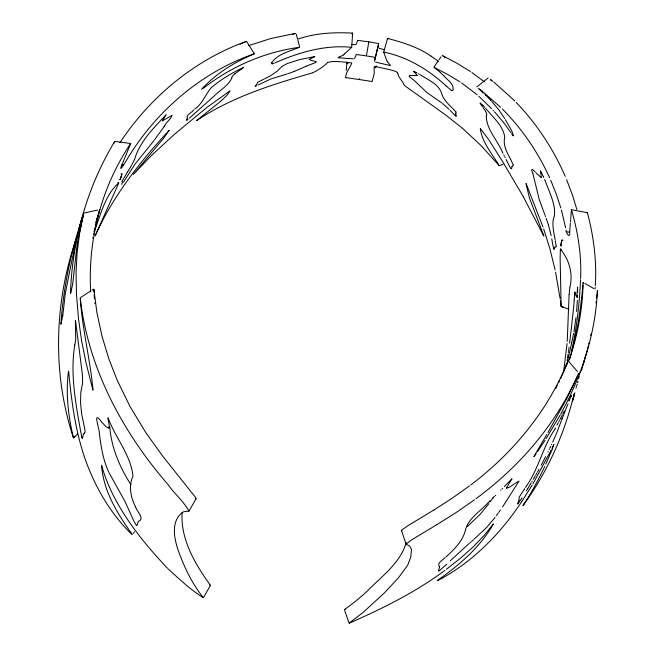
<?xml version="1.0" encoding="UTF-8"?>
<svg xmlns="http://www.w3.org/2000/svg" width="656" height="656" viewBox="0 0 656 656"><rect width="100%" height="100%" fill="white"/><g stroke="black" fill="none" stroke-linecap="round" stroke-linejoin="round"><path stroke-width="0.98" d="M455.69 113.898L455.936 113.127M577.674 289.952L577.575 287.082L577.378 289.763M577.665 290.747L577.641 292.576M513.533 135.915L511.688 130.716L505.399 119.712M569.695 232.216C570.187 239.227 566.341 233.528 565.989 230.149M569.695 231.904L570.351 223.04M210.445 585.349C195.447 564.668 180.031 538.83 182.179 512.213M60.901 323.982C63.296 289.452 70.061 255.34 80.868 222.474M582.512 289.698L583.127 282.506M577.551 295.848L577.567 295.43M583.045 285.327C582.282 311.075 577.362 336.659 568.76 360.923M577.526 296.668L577.534 296.258M580.601 278.505C581.651 255.258 577.985 231.962 571.417 209.699L587.399 212.692C593.713 236.439 596.87 261.17 595.295 285.745M556.14 246.295L555.911 246.951L554.82 247.181M577.493 297.545L577.51 297.111M349.115 623.102L362.776 612.704L384.154 593.155L398.397 577.862L407.704 565.169L410.763 557.001L411.46 549.343L409.664 546.022L406.056 544.267L401.456 530.261L407.483 525.973L433.772 510.073M406.031 544.218L411.246 540.109L436.338 524.98M580.552 279.809C579.42 304.318 576.739 328.845 571.13 352.764M583.061 283.359L583.127 282.547M574.279 298.447L574.804 292.059M574.254 298.964L574.205 299.989M577.37 300.218L576.591 311.452M229.92 91.11L227.017 95.3L221.31 100.729M574.189 300.243L573.598 307.598M561.372 249.288L560.372 249.1L560.134 258.3L561.093 303.769M597.304 292.642L597.411 290.756L597.329 291.649M595.197 287.385L595.09 289.066M597.214 294.085C594.828 336.38 580.855 377.315 560.593 414.28M344.621 53.825L351.69 47.322L352.641 33.12C334.15 32.144 315.208 32.989 297.603 39.253M75.399 320.669L75.686 339.701L74.825 344.933M597.378 291.346L597.403 290.961M571.417 209.699L570.745 218.546M577.321 290.6L576.649 296.824M231.781 77.892L232.372 76.112L234.774 73.825M587.325 213.708L587.399 212.692M567.243 341.341L569.096 294.511M569.867 287.32C573.278 273.7 569.301 259.776 560.363 249.1M569.826 287.779L569.129 294.331M346.261 70.405L346.86 63.312L348.008 63.673M567.063 343.572L563.545 372.354M570.663 219.522L570.474 221.712M533.951 456.535L546.792 434.526M597.272 292.215L596.632 298.062M162.344 120.638L165.345 116.022M573.524 308.345L571.425 327.746M582.503 289.772L582.421 290.551M187.272 118.039C185.558 115.3 192.142 112.324 193.791 109.937M439.545 567.046L438.487 570.933M62.853 314.97L65.28 293.757L69.413 272.617M511.623 168.887L511.877 166.763M582.364 291.133L580.839 304.778M575.96 317.775L573.967 331.788M62.828 315.175L62.771 315.643M561.659 245.91L560.65 245.721L561.577 241.252M571.384 328.066L569.572 343.121M580.74 305.581L578.157 323.105L575.099 338.307M62.746 315.872L61.853 319.398M569.006 347.573L569.064 347.147M595.992 302.957L596.197 301.44M122.385 182.384L121.77 184.451M568.9 348.418L568.785 349.271M231.757 78.097C228.665 85.477 219.448 90.43 213.774 96.44L189.379 118.129M568.662 350.132L568.539 351.001M568.416 351.862L568.301 352.666M465.391 530.237C468.269 518.142 480.618 511.303 488.269 502.504M465.334 530.606C462.423 541.339 454.091 549.753 445.932 556.911M568.022 354.511L567.907 355.249M567.801 355.962L567.686 356.675M567.571 357.389L567.456 358.086M61.188 323.088L61.82 319.562M567.169 359.759L567.055 360.423M345.671 77.58L359.398 79.565L359.554 78.687M356.528 54.579L366.376 55.85L368.844 41.836L378.168 43.452M61.082 323.711L60.983 324.203M271.6 63.411L271.773 62.746M573.672 333.437L571.852 342.014M553.885 444.53L552.229 449.204M566.513 363.424L565.956 366.343M92.791 238.341L92.98 237.374M93.537 234.586L93.726 233.684M590.72 335.388L591.023 333.904M94.128 231.806L94.415 230.469M519.019 499.946L519.208 497.125L524.103 489.515M566.743 364.916L571.753 342.44M309.501 59.352L310.608 60.204L316.02 61.648M69.438 272.494L75.727 241.974L81.385 220.309M94.743 229.01L95.03 227.73M187.247 118.178L186.32 120.294M406.228 542.594C400.422 562.955 381.669 576.304 367.508 590.835C360.415 597.509 352.018 604.315 344.384 609.572M554.295 248.706L554.746 247.279M554.328 248.558L554.131 249.346M560.65 245.721L561.971 240.039L562.979 240.219M378.028 45.846L377.881 47.593M574.869 339.3L571.614 352.075M374.568 61.443L378.66 43.591M377.913 46.74L374.765 59.614M588.817 343.883L589.055 342.883M573.68 395.732L574.156 393.723M95.604 225.295L95.858 224.245M517.543 504.046L518.962 500.192M580.183 372.296L580.38 371.485M562.208 418.274L562.126 418.618M570.638 354.789L570.753 354.322M562.102 418.733L568.014 403.858M579.56 374.871L579.674 374.428M573.516 396.396C563.84 435.535 546.817 473.001 522.971 505.555C530.368 494.772 538.658 479.257 544.751 466.4M579.223 376.249L578.871 377.692M584.906 357.815L585.119 356.921M588.12 346.762L588.35 345.827M96.096 223.27L99.704 209.658M562.077 418.84L556.354 433.854M578.625 378.692L578.748 378.192M584.701 358.619L583.414 363.613M587.891 347.68L587.563 348.976M576.624 385.72L576.321 386.909M122 174.037L121.024 173.815M577.961 381.349L577.813 381.907M577.747 382.186L577.6 382.76M569.744 358.356L569.498 359.332L569.695 358.701M576.083 387.852L575.96 388.319M577.034 384.949L577.198 384.309M587.046 350.976L584.398 360.562M79.22 227.698L79.417 227.009M574.631 393.354L574.5 393.838M574.418 394.141L574.287 394.609M574.205 394.928L574.082 395.371M574 395.666L573.836 396.257M573.762 396.536L573.647 396.954M70.454 293.371C72.258 240.219 87.084 186.911 114.759 141.368L130.7 143.508C101.45 186.886 87.65 239.727 90.7 291.854M573.565 397.233L573.426 397.741M99.548 210.199L99.696 209.682M387.163 61.533L383.686 52.103L387.548 38.392C402.645 42.427 418.011 47.093 430.992 56.088M573.352 397.995L573.18 398.61M573.147 398.725L572.967 399.373M572.934 399.479L572.499 400.988L573.721 396.798M574.886 392.821L574.681 393.526M83.296 434.452L82.558 438.429M570.974 354.314L570.441 356.167M121.68 175.185L121.204 176.751M453.083 89.667C453.903 83.533 447.302 79.966 443.874 75.858M79.999 225.082L79.36 227.255M79.458 226.919L81.524 219.85M96.653 219.99L97.096 218.464M574.541 394.01L574.254 395.002M573.762 396.675L574.32 394.781M581.478 370.509L581.667 369.877M584.029 361.841L581.511 370.419M346.868 63.279L347.237 62.033M345.663 77.465C345.532 72.267 350.853 66.625 351.796 62.894C344.277 62.312 334.445 60.262 327.729 62.484M357.741 40.426L356.06 44.436M356.2 54.571L354.576 58.581M376.298 65.895L375.749 67.716L374.978 67.732M569.875 358.094L570.162 357.118M70.987 292.068L72.66 284.122L77.244 243.54L83.714 213.257L79.688 232.618L77.113 252.494L76.047 272.437L76.481 294.429L78.49 318.75L81.623 340.882L86.1 363.03L92.873 390.025M453.009 89.929L452.829 90.462M70.963 292.158L70.545 293.388M97.318 217.694L99.655 210.035M81.483 220.014L82.221 217.546M81.672 219.366L81.303 220.596M271.822 62.582C277.898 53.808 289.985 51.283 299.439 47.273M81.943 218.456L82.205 217.603M96.088 222.122L96.522 220.728M96.219 221.671L96.366 221.211M80.04 224.934L80.844 222.507M96.744 220.006L96.899 219.522M96.776 219.776L97.359 218.063M561.675 240.941L561.971 240.039M96.883 219.448L97.318 218.095M97.4 217.948L98.285 215.201M97.408 217.817L98.375 214.889M75.768 240.129C54.104 303.523 52.382 374.355 73.488 438.003C68.314 416.486 65.51 393.379 68.486 371.247M122.024 173.955L120.179 179.564L119.179 179.432M96.703 221.252L97.047 220.129L96.137 222.409M121.171 176.841L120.179 179.564M93.045 389.885C90.118 359.324 82.205 328.295 80.245 297.996C88.002 367.778 122.418 432.009 167.977 484.497C174.34 493.673 183.532 501.225 188.969 511.024C187.534 511.582 184.254 510.983 182.376 512.516C170.043 521.823 174.537 540.544 179.113 552.942C185.099 568.785 192.602 584.439 203.36 597.624C191.478 590.654 178.809 578.617 168.075 568.826M76.096 239.12L77.014 236.381M95.44 225.024L95.76 224.065M96.596 221.572L96.137 222.933M77.293 235.561L77.834 233.962M78.08 233.265L78.318 232.577M576.575 297.061L575.673 294.839M79.474 229.264L79.753 228.477M94.07 232.15L94.554 230.838M94.792 230.19C101.098 213.61 105.026 195.152 118.851 182.778L117.85 182.647M571.442 395.552L571.491 395.338M417.109 75.456L409.434 75.596M552.106 449.516L545.8 464.177M567.907 361.202L567.793 361.456M567.711 361.71L567.547 362.128M567.35 362.571C547.432 411.386 512.631 453.394 470.696 484.997M83.369 434.231L84.296 433.198M566.874 363.826L566.538 364.67M570.884 396.97L571.31 395.716L570.039 398.553M95.079 235.98L118.654 183.254M566.169 365.572L564.324 370.017M123.32 161.491L130.708 143.508M113.955 143.303L114.759 141.368M123.205 161.778L122.557 163.303M578.518 373.485L578.428 373.649M578.338 373.912L578.157 374.338M74.792 344.999C69.774 374.847 76.293 407.122 81.713 437.003M578.026 374.65C556.067 424.243 519.568 466.687 476.002 498.667M563.857 371.107L563.356 372.272M577.034 376.954L575.074 381.39M563.176 372.682L561.618 376.2M556.001 434.666L552.655 442.103M122.221 164.082C117.006 176.12 127.28 159.359 128.051 157.678C136.44 143.959 146.132 131.036 156.948 119.13C183.442 90.028 216.808 66.789 254.102 53.89M122.131 181.105L122.032 181.892M569.826 399.028L569.523 399.693M569.4 399.963L569.203 400.406M560.732 378.151L561.175 377.175M569.113 400.595L568.859 401.16M574.172 383.366L566.661 398.709M134.677 159.146C139.802 141.516 153.643 128.084 165.886 114.948M201.531 89.273C215.873 73.603 234.504 62.115 254.036 53.964M551.606 444.35L551.393 444.801M95.366 235.463C112.717 196.275 141.352 160.056 169.133 130.396M558.855 382.177L559.33 381.169M134.496 159.547L132.578 163.369M550.646 446.392L549.769 448.22M486.293 116.145C486.391 129.634 498.175 141.048 502.939 153.365M557.329 385.367L556.936 386.179M549.105 449.606L549.326 449.147M551.999 448.179L553.82 444.497M556.608 386.86L556.272 387.548M564.185 411.066L562.889 413.706M547.973 451.927L548.203 451.459M550.991 450.262L550.466 451.328M122.229 180.892L127.666 171.815M555.739 388.631L556.001 388.09M549.908 452.46L533.041 483.636M562.372 414.748L559.945 419.52M545.636 456.609L541.495 464.62M566.513 398.987L566.3 399.397M566.087 399.816L547.924 432.599M559.404 420.57L558.863 421.603M256.873 84.116L257.669 82.328M511.942 479.011L510.721 480.856M558.33 422.636L557.018 425.104M541.43 464.743L541.167 465.235M132.446 163.606L132.077 164.295M138.277 521.577L137.071 525.399M555.501 427.933L555.263 428.376M555.017 428.827L554.787 429.254M554.558 429.672C542.397 447.794 538.396 469.827 525.448 487.498M538.978 469.286L537.6 471.787M560.06 415.264L546.03 438.7M131.643 165.082L128.683 170.166M511.926 166.64L513.295 165.066M537.059 472.755L535.739 475.1M188.912 511.229L196.037 498.822L195.759 497.715L162.458 455.813L145.96 432.812L130.068 406.605L117.047 379.931L108.789 358.66L102.115 336.635L96.899 312.584L93.857 289.124L93.997 292.182M203.877 596.878L209.92 586.3M535.198 476.043L533.32 479.29M486.383 115.973L486.826 114.169L485.612 111.34M165.747 115.481L166.14 114.734M455.969 113.062L455.945 111.963M532.18 481.225L531.893 481.717M531.262 482.767L527.736 488.654M508.654 497.445L519.003 481.102L514.919 483.529M532.254 484.964L522.291 500.749M508.392 497.888L502.586 506.858M527.055 489.778L527.514 489.015M128.568 170.355L127.731 171.716M123.418 182.278L134.931 164.254L153.889 140.687M490.926 528.08L492.541 525.448M526.678 490.401L526.35 490.942M490.803 528.277C477.945 548.941 458.995 565.103 439.348 579.092M493.025 524.669L493.402 523.939L484.038 535.55L472.714 547.383L460.668 558.051L446.424 569.252M133.529 533.303L134.505 531.754M309.55 59.237L313.675 57.195M522.061 497.822L518.06 503.775M545.079 440.176L537.649 451.443M119.909 142.77C150.101 97.006 194.447 60.024 246.246 41.418M522.012 501.168L521.741 501.586M521.602 501.799C504.521 527.588 483.201 550.876 457.699 568.531C451.394 572.803 444.924 576.862 438.126 580.322C435.863 581.454 438.29 579.732 439.167 579.215M524.685 488.646L524.3 489.228M164.5 126.026C165.861 122.549 171.913 118.055 171.995 115.44M164.344 126.255L164.025 126.723M493.509 497.059L490.18 501.84M536.067 453.78L534.05 456.568M169.084 130.47L163.975 137.785M163.852 126.969L154.537 139.818M523.611 504.505L523.898 504.087M256.742 84.321L255.069 86.157M437.946 61.303L434.108 66.846M438.979 59.819L441.037 56.842M510.417 481.291L506.457 488.015M500.43 509.983L498.757 512.361M498.191 513.156L496.453 515.55M488.892 503.644L480.356 514.058L467.441 526.465M541.38 177.514L540.798 172.963M495.116 517.363L486.621 527.457L474.149 539.175M163.729 138.096L133.332 174.447L151.766 155.218L174.414 134.332L206.952 107.379L229.821 90.995M480.331 128.494C481.783 141.647 491.672 153.242 498.503 164.517M138.424 521.364C145.345 518.806 136.596 511.278 135.694 507.129M327.59 62.632C323.269 66.838 317.898 70.446 312.461 72.865M108.994 428.015L109.249 425.572L107.896 418.036M195.972 498.904L195.168 498.921M504.3 486.572L511.852 478.855M502.578 488.335L502.168 488.753M501.159 489.786L500.741 490.212M344.482 53.964L343.449 54.899M450.303 560.757L469.319 543.348M74.891 436.625L73.874 437.634L77.679 433.887M495.313 495.649L495.764 495.206M493.968 496.977L494.411 496.535M492.631 498.281L493.074 497.847M446.867 564.135L438.938 571.048M489.991 500.848L488.687 502.094M243.442 67.683L242.417 68.462M194.775 109.052C202.581 103.796 205.426 94.333 211.396 87.551C220.924 79.474 231.798 73.021 243.048 67.642M188.083 119.326L187.001 120.261M196.718 120.376L198.21 119.31M473.402 539.831L471.516 541.462M220.99 101.008L198.415 119.171M445.055 557.657C442.808 560.24 436.322 562.955 439.545 566.809M470.778 542.102L470.049 542.725M351.895 33.727L352.641 33.12M476.879 86.887L488.089 77.957M203.188 88.404C230.723 66.789 263.851 52.242 298.578 47.429M234.946 73.685L241.4 69.159M469.499 485.907L451.836 498.47L433.977 509.942M444.883 570.4C415.609 592.179 382.358 608.678 349.164 623.2M474.468 499.798L456.814 512.074L438.774 523.496M514.279 483.989L508.982 487.465L506.539 488.195M257.833 82.205L264.393 78.925M343.227 55.055L339.66 56.9M242.048 68.716L241.588 69.028M80.696 297.422L90.413 291.157M92.119 290.059L93.341 289.28M198.292 119.49C232.831 96.744 272.642 84.378 312.018 72.996M271.338 75.243L277.381 71.004L281.965 66.453L287.098 63.591L299.899 59.524L314.765 56.58M197.694 119.851L196.743 120.409M438.159 523.873L436.74 524.734M270.69 75.629L265.122 78.581M84.321 433.181L85.059 432.361L85.083 430.721L81.615 413.764L80.54 402.661L80.803 392.304L82.607 383.047L82.467 375.232L75.514 320.505M338.291 57.523L338.742 57.31M258.079 85.083L270.69 79.015L286.918 74.021M256.422 85.903L255.676 86.248M306.467 66.067L315.618 62.574L316.143 61.713M314.732 56.769L314.183 56.998M306.262 66.166L305.401 66.576M239.965 44.305L240.49 44.059M305.179 66.682L294.282 71.397M241.433 43.624L242.425 43.165M242.827 42.984L246.148 41.508M339.464 56.99L338.939 57.22M171.806 115.513L162.409 120.827M294.027 71.504L287.771 73.767M499.782 165.525L502.857 164.246M274.93 62.894C299.062 52.291 325.056 44.633 351.69 47.322M273.995 63.271L272.691 63.755M248.821 45.567L270.575 38.573L294.765 33.538M345.417 609.391L344.433 609.678M108.748 428.163L106.247 426.851L101.795 422.202M292.543 34.399L293.601 34.055M294.478 33.776L295.495 33.472M272.437 63.829L271.978 63.927M409.254 75.629L409.36 76.654L414.059 80.327L426.736 92.389L442.087 103.164M84.312 213.02L97.719 210.01M480.364 128.478L488.474 139.326M541.208 177.596L535.977 172.84M210.387 585.431L209.617 585.103M390.484 65.575L375.691 62.172M355.347 44.657L355.076 44.657M353.363 58.819L338.193 57.785M354.478 44.657L351.28 44.51M401.784 530.893L401.3 530.688M358.061 40.434L368.844 41.836M121.647 164.894L123.656 165.148M366.376 55.85L375.052 57.343M359.398 79.565L372.124 81.508L374.248 73.415L374.092 67.06L374.732 66.33L392.149 70.274L396.454 71.75L397.692 73.07M569.252 232.216L566.243 231.625M384.703 49.733L379.152 48.364M383.686 52.103C407.474 56.875 428.466 69.651 446.137 85.936M413.575 71.34L414.887 71.889M561.159 306.426L568.883 309.214M452.123 90.848L451.722 90.635M415.133 72.012L416.216 72.554M416.396 72.644L416.978 72.947M418.446 73.726L419.004 74.038M433.993 67.363L447.548 74.366L460.061 81.918M442.226 55.473L456.937 63.238L470.483 71.578M419.832 74.489C427.409 79.589 437.773 83.443 441.381 92.512C443.284 100.655 450.59 105.846 455.846 111.807M584.931 283.458L593.86 288.599M532.41 169.428C530.63 169.289 532.754 172.594 532.877 173.66M461.611 82.935L477.142 94.759M499.29 165.706L480.758 145.296L462.652 128.445L446.088 115.308L405.367 86.149L403.94 84.845L403.563 83.566M471.877 72.521L484.169 81.68M431.058 56.129L438.667 61.508M443.144 56.121L444.022 56.752M434.666 67.847L438.971 71.283M451.492 90.479L446.236 86.018M532.606 169.56L535.263 172.077M444.399 57.031L444.875 57.384M478.864 88.626L481.225 90.421M442.8 103.697L449.147 109.372M490.713 79.63L491.459 80.204M481.635 90.733L500.635 107.297M136.448 525.399L134.316 522.004M491.565 80.294L492.582 81.082M480.397 103.131L482.021 104.599M493.747 82L513.96 100.155M414.559 72.447L413.534 71.553M414.723 72.578L417.134 75.292M478.79 96.202L491.533 108.601M478.823 88.937L483.382 93.078M455.625 116.112L450.123 110.397M499.306 165.656L498.56 164.599M490.581 79.868L491.877 81.049M439.372 71.652L440.471 72.66M440.742 72.914L443.792 75.776M485.014 94.603L485.53 95.087M485.866 95.415L490.385 99.925M482.34 104.911L482.988 105.542M167.477 568.235C139.925 539.166 111.848 503.546 101.573 465.161C103.164 490.057 116.62 512.311 130.667 532.221M483.169 105.731L484.751 107.338M502.373 109.019C522.053 128.806 538.035 152.233 549.564 177.645M389.984 64.813L387.27 61.713M514.206 100.409L514.673 100.876M516.1 102.344C536.731 123.795 553.369 149.035 565.21 176.333M490.573 100.122L491.18 100.77M485.612 108.24C492.672 117.153 503.316 125.542 504.767 137.465C502.66 144.886 507.17 152.873 510.704 159.572M492.968 110.142L493.542 110.757M491.795 101.426L499.011 110.069L504.735 118.613M494.493 111.799L503.677 122.606M568.449 361.226L577.403 371.444M101.565 421.939C91.938 409.188 99.573 428.614 99.359 433.337C100.967 446.392 103.058 459.7 108.56 471.746M503.98 122.984L510.819 132.561M108.117 417.929C115.235 437.601 130.864 455.018 132.996 476.199C128.445 485.547 130.642 497.601 135.554 506.85M130.921 532.549C135.062 537.633 128.346 531.163 127.297 529.769C108.429 509.983 94.759 485.711 85.518 460.086C75.407 431.632 71.447 400.931 68.65 371.296M482.406 106.616L479.946 103.049M483.103 107.584L485.497 111.159M512.697 135.489L511.573 133.742M488.909 139.982L501.865 160.359L523.004 196.169M246.664 41.533L254.241 53.603M540.634 171.109L543.209 176.275M510.737 168.617L506.711 160.654M574.968 292.1L575.583 294.413M523.16 196.456L543.84 236.119L543.275 234.438M130.88 484.686C119.704 467.113 111.315 447.654 109.765 426.679M510.926 159.966L513.246 164.828M503.833 155.029L504.21 155.743M504.71 156.686L505.218 157.67M403.506 83.435L398.782 76.432L397.716 73.177M506.112 159.441L506.473 160.171M133.963 521.307L124.943 501.381L108.929 472.533M387.548 38.392L387.811 38.966M543.348 176.579L543.767 177.505M550.704 180.195L556.263 194.078L560.823 207.985M544.66 179.514L545.038 180.392M545.185 180.753C549.047 191.847 555.976 204.114 554.402 215.865C551.302 222.81 553.803 231.921 555.099 239.588M566.62 179.646L572.294 194.619L576.878 209.559M544.923 215.004L539.175 199.293L532.992 173.963M543.184 234.176L529.499 198.137L526.194 184.566M545.218 215.783L545.513 216.57M546.12 218.202L548.219 224.221M82.008 437.97L81.746 437.109M542.947 226.861L526.063 183.483L526.112 184.115M456.346 116.21L456.117 115.497M543.66 228.878L549.908 248.796L555.099 269.895M344.703 610.588L348.762 622.2M456.035 115.259L455.707 114.078M548.359 224.664L551.163 235.668M553.656 249.141L551.762 238.956M561.421 210.076L561.61 210.756M561.733 211.207L565.349 226.705M296.233 34.178L297.414 38.532M297.89 40.27L299.653 46.748M540.757 172.79L540.306 170.904M555.591 272.215L560.06 298.423M555.312 240.67L556.14 246.041M565.456 227.23L565.554 227.763M560.331 300.44L561.134 306.401L561.118 304.302M94.792 303.006L94.833 303.482M94.431 298.792L94.136 294.601M563.102 307.123L561.634 306.573L563.086 307.123"/></g></svg>
